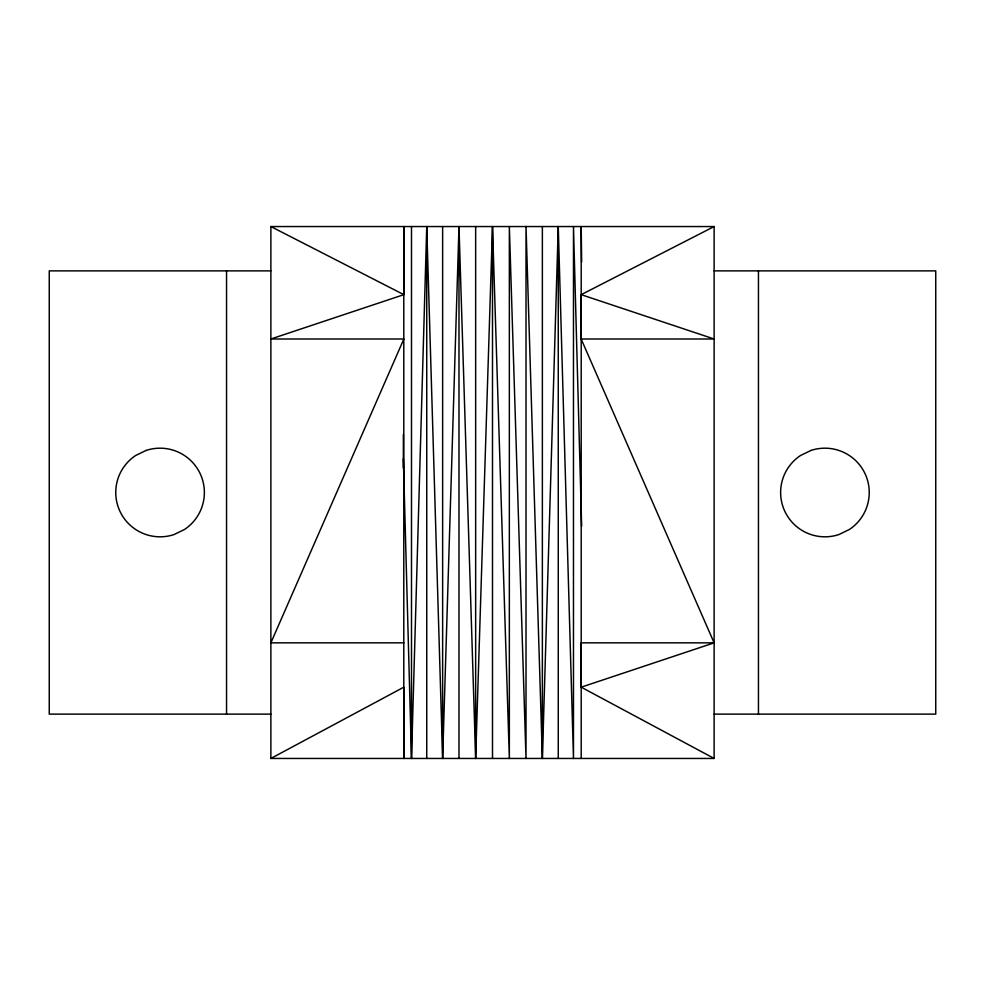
<?xml version="1.0" encoding="UTF-8"?>
<svg xmlns="http://www.w3.org/2000/svg" width="985" height="985" viewBox="0 0 985 985"><rect width="100%" height="100%" fill="white"/><g stroke="black" fill="none" stroke-linecap="round" stroke-linejoin="round"><path stroke-width="1.48" d="M714.125 642.848L581.15 642.848L581.199 687.173L714.125 642.848L581.15 339L581.199 294.663L714.125 226.55L714.125 758.45L270.875 758.45L270.875 226.55L714.125 226.55M403.345 468.097L403.37 434.373M403.358 458.678L411.496 758.45L426.739 226.55L442.634 758.45L458.985 226.55L475.656 758.45L492.5 226.55L509.344 758.45L509.344 226.55L526.015 758.45L526.015 226.55L542.366 758.45L558.261 226.55L573.479 758.45L573.479 226.55L581.642 526.322M270.875 758.45L403.85 687.173L403.788 758.45L403.788 226.55L403.85 294.663L270.875 339L403.85 339L270.875 642.848L403.85 642.848M270.875 270.875L49.25 270.875L49.25 714.125L270.875 714.125M714.125 270.875L935.75 270.875L935.75 714.125L714.125 714.125M581.15 339L714.125 339L581.199 294.663M270.875 226.55L403.85 294.663M581.199 687.173L714.125 758.45M581.642 261.911L581.199 226.55L581.199 758.45M758.45 270.875L758.45 714.125M558.261 226.55L558.261 758.45M542.366 226.55L542.366 758.45M492.5 226.55L492.5 758.45M475.656 226.55L475.656 758.45M458.985 226.55L458.985 758.45M442.634 226.55L442.634 758.45M426.739 226.55L426.739 758.45M411.496 226.55L411.496 758.45M226.55 270.875L226.55 714.125M146.051 450.453L135.635 455.513A44.325 44.325 0 0 0 174.074 534.547L184.49 529.487A44.325 44.325 0 0 0 146.051 450.453M810.926 450.453L800.509 455.513A44.325 44.325 0 0 0 838.949 534.547L849.365 529.487A44.325 44.325 0 0 0 810.926 450.453"/></g></svg>
